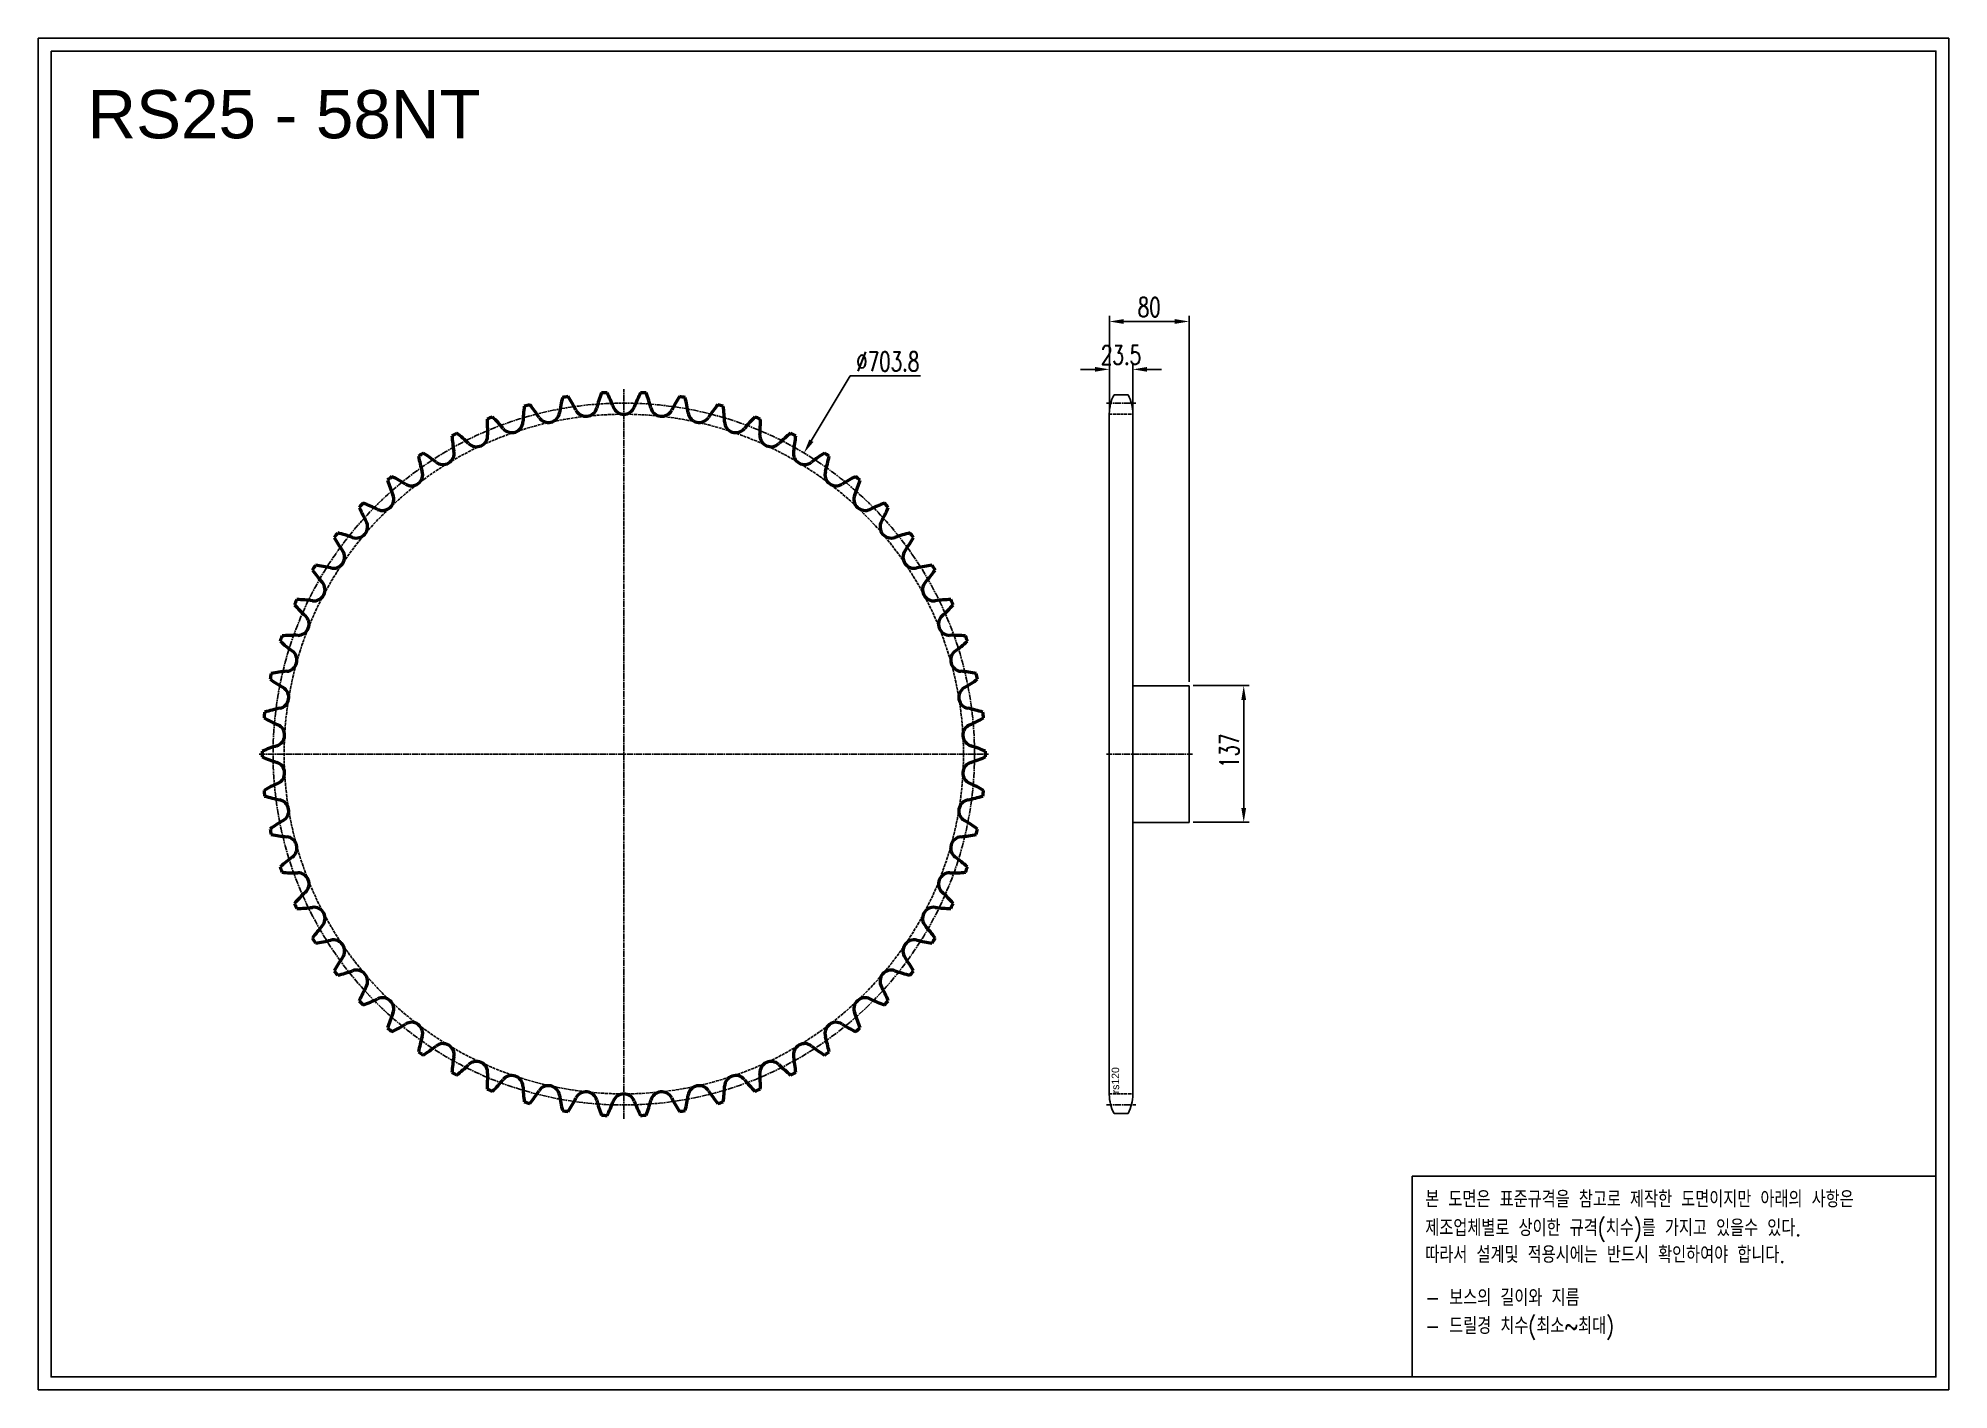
# Model space of a CAD drawing. Header units: millimetres. Extents: x -47973 to -46056, y 43553 to 44909.
import ezdxf

# ---------------------------------------------------------------- set-up
doc = ezdxf.new("R2010")
doc.units = ezdxf.units.MM
for name, pattern in [('AM_ISO02W050', [7.5, 6, -1.5]), ('AM_ISO02W050x2', [3.75, 3, -0.75]), ('AM_ISO08W050', [18, 12, -1.5, 3, -1.5]), ('AM_ISO08W050x2', [9, 6, -0.75, 1.5, -0.75])]:
    doc.linetypes.add(name, pattern=pattern)
for name, color, linetype, lineweight in [('AM_0N', 7, 'Continuous', 50), ('AM_3N', 6, 'AM_ISO02W050', 25), ('AM_7', 4, 'AM_ISO08W050', 25), ('AM_7N', 4, 'AM_ISO08W050', 25)]:
    doc.layers.add(name, color=color, linetype=linetype, lineweight=lineweight)
doc.layers.add('S-DIM', color=7, linetype='Continuous')
doc.styles.add('HAN', font='ROMANS.shx', dxfattribs={"width": 0.7, "bigfont": 'whgtxt.shx'})
doc.styles.add('HSG', font='SIMPLEX.shx', dxfattribs={"width": 0.7, "bigfont": 'HSG.shx'})
doc.styles.get("Standard").update_dxf_attribs({"font": 'arial.ttf'})
doc.dimstyles.new('APP32', dxfattribs={"dimscale": 8, "dimtxt": 2.4, "dimasz": 1.8, "dimexe": 0.7, "dimexo": 0.5, "dimgap": 0.6, "dimtad": 1, "dimtoh": 1, "dimdec": 1, "dimrnd": 0.01, "dimzin": 9, "dimdsep": 46, "dimtxsty": 'HSG', "dimcen": 0, "dimclrd": 1, "dimclre": 1, "dimclrt": 256, "dimazin": 2, "dimtp": 1, "dimtm": 1, "dimtfac": 0.5, "dimtdec": 1, "dimtofl": 0, "dimtmove": 0, "dimatfit": 3, "dimfxl": 0, "dimtvp": 1, "dimtolj": 2, "dimlwd": -1, "dimlwe": -1, "dimarcsym": 0})

# ---------------------------------------------------------------- blocks, each defined once
blk = doc.blocks.new('*D1')
at = {"layer": 'Defpoints', "color": 0, "transparency": 16777216}
for p in [(-46818.4, 44259.5), (-46818.4, 44122.5), (-46763.6, 44122.5)]:
    blk.add_point(p, dxfattribs=at)
at = {"layer": 'S-DIM', "color": 1, "transparency": 16777216}
for p, q in [((-46814.4, 44259.5), (-46758, 44259.5)), ((-46763.6, 44245.1), (-46763.6, 44136.9)), ((-46814.4, 44122.5), (-46758, 44122.5))]:
    blk.add_line(p, q, dxfattribs=at)
for points in [[(-46766, 44245.1), (-46761.2, 44245.1), (-46763.6, 44259.5)], [(-46766, 44136.9), (-46761.2, 44136.9), (-46763.6, 44122.5)]]:
    blk.add_solid(points, dxfattribs=at)
at = {"layer": 'S-DIM', "transparency": 16777216, "insert": (-46778, 44194.2), "char_height": 19.2, "attachment_point": 5, "rotation": 90, "style": 'HSG'}
blk.add_mtext('\\A2;137', dxfattribs=at)
blk = doc.blocks.new('*D2')
at = {"layer": 'Defpoints', "color": 0, "transparency": 16777216}
for p in [(-46874.9, 44576.7), (-46898.4, 44532.2), (-46874.9, 44531.7)]:
    blk.add_point(p, dxfattribs=at)
at = {"layer": 'S-DIM', "color": 1, "linetype": 'ByBlock', "transparency": 16777216}
for p, q in [((-46912.8, 44576.7), (-46927.2, 44576.7)), ((-46898.4, 44536.2), (-46898.4, 44582.3)), ((-46874.9, 44535.7), (-46874.9, 44582.3)), ((-46860.5, 44576.7), (-46846.1, 44576.7))]:
    blk.add_line(p, q, dxfattribs=at)
at = {"layer": 'S-DIM', "color": 1, "transparency": 16777216}
for points in [[(-46912.8, 44579.1), (-46912.8, 44574.3), (-46898.4, 44576.7)], [(-46860.5, 44579.1), (-46860.5, 44574.3), (-46874.9, 44576.7)]]:
    blk.add_solid(points, dxfattribs=at)
at = {"layer": 'S-DIM', "transparency": 16777216, "insert": (-46886.7, 44591.1), "char_height": 19.2, "attachment_point": 5, "style": 'HSG'}
blk.add_mtext('\\A2;23.5', dxfattribs=at)
blk = doc.blocks.new('*D3')
at = {"layer": 'Defpoints', "color": 0, "transparency": 16777216}
for p in [(-46818.4, 44624.7), (-46898.4, 44532.2), (-46818.4, 44259.5)]:
    blk.add_point(p, dxfattribs=at)
at = {"layer": 'S-DIM', "color": 1, "linetype": 'ByBlock', "transparency": 16777216}
for p, q in [((-46898.4, 44536.2), (-46898.4, 44630.3)), ((-46884, 44624.7), (-46832.8, 44624.7)), ((-46818.4, 44263.5), (-46818.4, 44630.3))]:
    blk.add_line(p, q, dxfattribs=at)
at = {"layer": 'S-DIM', "color": 1, "transparency": 16777216}
for points in [[(-46884, 44627.1), (-46884, 44622.3), (-46898.4, 44624.7)], [(-46832.8, 44627.1), (-46832.8, 44622.3), (-46818.4, 44624.7)]]:
    blk.add_solid(points, dxfattribs=at)
at = {"layer": 'S-DIM', "transparency": 16777216, "insert": (-46858.4, 44639.1), "char_height": 19.2, "attachment_point": 5, "style": 'HSG'}
blk.add_mtext('\\A2;80', dxfattribs=at)
blk = doc.blocks.new('*D4')
at = {"layer": 'Defpoints', "color": 0, "transparency": 16777216}
for p in [(-47204.8, 44492.8), (-47566.3, 43889)]:
    blk.add_point(p, dxfattribs=at)
at = {"layer": 'S-DIM', "color": 1, "linetype": 'ByBlock', "transparency": 16777216}
for p, q in [((-47158.5, 44570.1), (-47197.4, 44505.1)), ((-47087.8, 44570.1), (-47158.5, 44570.1))]:
    blk.add_line(p, q, dxfattribs=at)
at = {"layer": 'S-DIM', "color": 1, "transparency": 16777216}
blk.add_solid([(-47199.4, 44506.4), (-47195.3, 44503.9), (-47204.8, 44492.8)], dxfattribs=at)
at = {"layer": 'S-DIM', "transparency": 16777216, "insert": (-47120.7, 44584.5), "char_height": 19.2, "attachment_point": 5, "style": 'HSG'}
blk.add_mtext('\\A2;∅703.8', dxfattribs=at)
blk = doc.blocks.new('notice1')
at = {"color": 4}
blk.add_lwpolyline([(-22142.12, 1735.9), (-22053.8, 1735.9), (-22053.8, 1702.07), (-22142.12, 1702.07)], close=True, dxfattribs=at)
at = {"color": 4, "style": 'HAN', "width": 0.8}
for s, p in [('본 도면은 표준규격을 참고로 제작한 도면이지만 아래의 사항은', (-22139.9, 1730.62)), ('제조업체별로 상이한 규격(치수)를 가지고 있을수 있다.', (-22139.9, 1725.78)), ('따라서 설계및 적용시에는 반드시 확인하여야 합니다.', (-22139.9, 1721.28)), ('- 보스의 길이와 지름', (-22139.9, 1714.03)), ('- 드릴경 치수(최소~최대)', (-22139.9, 1709.27))]:
    blk.add_text(s, height=2.7949, dxfattribs=at).set_placement(p)

msp = doc.modelspace()

# ---------------------------------------------------------------- linework, layer by layer
for p, q in [((-46893.7, 44551.18), (-46879.66, 44551.18)), ((-46898.43, 44532.18), (-46898.43, 43849.61)), ((-46874.93, 44532.18), (-46874.93, 43849.61)), ((-46874.93, 44259.45), (-46818.43, 44259.45)), ((-46818.43, 44259.45), (-46818.43, 44122.45)), ((-46818.43, 44122.45), (-46874.93, 44122.45)), ((-46893.7, 43830.61), (-46879.66, 43830.61))]:
    msp.add_line(p, q)
for points in [[(-47973.04, 44908.75), (-46056.23, 44908.75), (-46056.23, 43553.43), (-47973.04, 43553.43)], [(-47960.13, 44895.84), (-46069.14, 44895.84), (-46069.14, 43566.34), (-47960.13, 43566.34)]]:
    msp.add_lwpolyline(points, close=True)
for centre, start, end in [((-46857.93, 44532.18), 152.02179, 180), ((-46915.43, 44532.18), 0, 27.97821), ((-46857.93, 43849.61), 180, 207.97821), ((-46915.43, 43849.61), 332.02179, 0)]:
    msp.add_arc(centre, 40.5, start, end)
at = {"layer": 'AM_0N'}
for centre, radius, start, end in [((-47291.74, 44509.74), 160.06, 166.01223, 171.63793), ((-47385.54, 44190.9), 362.79, 98.85834, 99.76235), ((-47576.23, 44463.1), 160.06, 26.98276, 32.60846), ((-47257.82, 44497.73), 160.06, 159.80533, 165.43103), ((-47385.54, 44190.9), 362.79, 92.65144, 93.55545), ((-47545.68, 44482.12), 160.06, 20.77586, 26.40156), ((-47225.39, 44482.12), 160.06, 153.59844, 159.22414), ((-47385.54, 44190.9), 362.79, 86.44455, 87.34856), ((-47513.26, 44497.73), 160.06, 14.56897, 20.19467), ((-47194.84, 44463.1), 160.06, 147.39154, 153.01724), ((-47385.54, 44190.9), 362.79, 80.23765, 81.14166), ((-47479.33, 44509.74), 160.06, 8.36207, 13.98777), ((-47385.54, 44190.9), 362.79, 111.27213, 112.17614), ((-47630.29, 44415.74), 160.06, 39.39655, 45.02225), ((-47326.76, 44518.01), 160.06, 172.21913, 177.84483), ((-47385.54, 44190.9), 362.79, 105.06523, 105.96925), ((-47604.54, 44440.89), 160.06, 33.18966, 38.81535), ((-47461.2, 44534.65), 11.23, 213.18966, 351.63793), ((-47423.59, 44540.82), 11.23, 206.98276, 345.43103), ((-47385.54, 44542.88), 11.23, 200.77586, 339.22414), ((-47347.48, 44540.82), 11.23, 194.56897, 333.01724), ((-47309.87, 44534.65), 11.23, 188.36207, 326.81034), ((-47166.53, 44440.89), 160.06, 141.18465, 146.81034), ((-47385.54, 44190.9), 362.79, 74.03075, 74.93477), ((-47444.31, 44518.01), 160.06, 2.15517, 7.78087), ((-47140.79, 44415.74), 160.06, 134.97775, 140.60345), ((-47385.54, 44190.9), 362.79, 67.82386, 68.72787), ((-47385.54, 44190.9), 362.79, 117.47903, 118.38304), ((-47398.46, 44523), 160.06, 184.63292, 190.25862), ((-47653.16, 44387.96), 160.06, 45.60345, 51.22915), ((-47533.33, 44510.35), 11.23, 225.60345, 4.05172), ((-47362.48, 44522.45), 160.06, 178.42602, 184.05172), ((-47497.93, 44524.45), 11.23, 219.39655, 357.84483), ((-47273.15, 44524.45), 11.23, 182.15517, 320.60345), ((-47237.74, 44510.35), 11.23, 175.94828, 314.39655), ((-47408.6, 44522.45), 160.06, 355.94828, 1.57398), ((-47117.91, 44387.96), 160.06, 128.77085, 134.39655), ((-47385.54, 44190.9), 362.79, 61.61696, 62.52097), ((-47372.61, 44523), 160.06, 349.74138, 355.36708), ((-47385.54, 44190.9), 362.79, 123.68592, 124.58994), ((-47434.29, 44519.66), 160.06, 190.83982, 196.46552), ((-47672.9, 44357.87), 160.06, 51.81034, 57.43604), ((-47567, 44492.5), 11.23, 231.81034, 10.25862), ((-47204.07, 44492.5), 11.23, 169.74138, 308.18966), ((-47098.17, 44357.87), 160.06, 122.56396, 128.18966), ((-47385.54, 44190.9), 362.79, 55.41006, 56.31408), ((-47336.78, 44519.66), 160.06, 343.53448, 349.16018), ((-47598.55, 44471.11), 11.23, 238.01724, 16.46552), ((-47172.53, 44471.11), 11.23, 163.53448, 301.98276), ((-47627.6, 44446.43), 11.23, 244.22414, 22.67241), ((-47385.54, 44190.9), 362.79, 129.89282, 130.79683), ((-47469.55, 44512.46), 160.06, 197.04671, 202.67241), ((-47689.27, 44325.83), 160.06, 58.01724, 63.64294), ((-47081.8, 44325.83), 160.06, 116.35706, 121.98276), ((-47143.48, 44446.43), 11.23, 157.32759, 295.77586), ((-47301.52, 44512.46), 160.06, 337.32759, 342.95329), ((-47385.54, 44190.9), 362.79, 49.20317, 50.10718), ((-47385.54, 44190.9), 362.79, 136.09972, 137.00373), ((-47503.82, 44501.49), 160.06, 203.25361, 208.87931), ((-47702.08, 44292.19), 160.06, 64.22414, 69.84984), ((-47069, 44292.19), 160.06, 110.15016, 115.77586), ((-47267.25, 44501.49), 160.06, 331.12069, 336.74639), ((-47385.54, 44190.9), 362.79, 42.99627, 43.90028), ((-47385.54, 44190.9), 362.79, 142.30661, 143.21063), ((-47711.17, 44257.38), 160.06, 70.43103, 76.05673), ((-47653.81, 44418.77), 11.23, 250.43103, 28.87931), ((-47117.27, 44418.77), 11.23, 151.12069, 289.56897), ((-47059.9, 44257.38), 160.06, 103.94327, 109.56897), ((-47385.54, 44190.9), 362.79, 36.78937, 37.69339), ((-47676.87, 44388.43), 11.23, 256.63793, 35.08621), ((-47536.71, 44486.88), 160.06, 209.46051, 215.08621), ((-47094.2, 44388.43), 11.23, 144.91379, 283.36207), ((-47234.36, 44486.88), 160.06, 324.91379, 330.53949), ((-47385.54, 44190.9), 362.79, 148.51351, 149.41752), ((-47567.83, 44468.8), 160.06, 215.6674, 221.2931), ((-47716.45, 44221.78), 160.06, 76.63793, 82.26363), ((-47054.62, 44221.78), 160.06, 97.73637, 103.36207), ((-47203.25, 44468.8), 160.06, 318.7069, 324.3326), ((-47385.54, 44190.9), 362.79, 30.58248, 31.48649), ((-47696.52, 44355.77), 11.23, 262.84483, 41.2931), ((-47074.55, 44355.77), 11.23, 138.7069, 277.15517), ((-47385.54, 44190.9), 362.79, 154.72041, 155.62442), ((-47596.81, 44447.46), 160.06, 221.8743, 227.5), ((-47717.85, 44185.82), 160.06, 82.84483, 88.47053), ((-47053.22, 44185.82), 160.06, 91.52947, 97.15517), ((-47174.27, 44447.46), 160.06, 312.5, 318.1257), ((-47385.54, 44190.9), 362.79, 24.37558, 25.27959), ((-47712.52, 44321.18), 11.23, 269.05172, 47.5), ((-47058.55, 44321.18), 11.23, 132.5, 270.94828), ((-47385.54, 44190.9), 362.79, 160.9273, 161.83132), ((-47623.31, 44423.12), 160.06, 228.0812, 233.7069), ((-47715.36, 44149.92), 160.06, 89.05172, 94.67742), ((-47055.72, 44149.92), 160.06, 85.32258, 90.94828), ((-47147.77, 44423.12), 160.06, 306.2931, 311.9188), ((-47385.54, 44190.9), 362.79, 18.16868, 19.0727), ((-47724.69, 44285.06), 11.23, 275.25862, 53.7069), ((-47046.38, 44285.06), 11.23, 126.2931, 264.74138), ((-47385.54, 44190.9), 362.79, 167.1342, 168.03821), ((-47647.02, 44396.05), 160.06, 234.28809, 239.91379), ((-47708.99, 44114.5), 160.06, 95.25862, 100.88432), ((-47062.08, 44114.5), 160.06, 79.11568, 84.74138), ((-47124.05, 44396.05), 160.06, 300.08621, 305.71191), ((-47385.54, 44190.9), 362.79, 11.96179, 12.8658), ((-47732.88, 44247.84), 11.23, 281.46552, 59.91379), ((-47038.19, 44247.84), 11.23, 120.08621, 258.53448), ((-47385.54, 44190.9), 362.79, 173.3411, 174.24511), ((-47667.67, 44366.57), 160.06, 240.49499, 246.12069), ((-47698.84, 44079.98), 160.06, 101.46552, 107.09122), ((-47072.24, 44079.98), 160.06, 72.90878, 78.53448), ((-47103.41, 44366.57), 160.06, 293.87931, 299.50501), ((-47385.54, 44190.9), 362.79, 5.75489, 6.6589), ((-47737, 44209.95), 11.23, 287.67241, 66.12069), ((-47034.07, 44209.95), 11.23, 113.87931, 252.32759), ((-47385.54, 44190.9), 362.79, 179.54799, 180.45201), ((-47685.01, 44046.75), 160.06, 107.67241, 113.29811), ((-47685.01, 44335.04), 160.06, 246.70189, 252.32759), ((-47737, 44171.84), 11.23, 293.87931, 72.32759), ((-47034.07, 44171.84), 11.23, 107.67241, 246.12069), ((-47086.07, 44046.75), 160.06, 66.70189, 72.32759), ((-47086.07, 44335.04), 160.06, 287.67241, 293.29811), ((-47385.54, 44190.9), 362.79, 359.54799, 0.45201), ((-47667.67, 44015.22), 160.06, 113.87931, 119.50501), ((-47385.54, 44190.9), 362.79, 185.75489, 186.6589), ((-47698.84, 44301.82), 160.06, 252.90878, 258.53448), ((-47732.88, 44133.95), 11.23, 300.08621, 78.53448), ((-47038.19, 44133.95), 11.23, 101.46552, 239.91379), ((-47072.24, 44301.82), 160.06, 281.46552, 287.09122), ((-47103.41, 44015.22), 160.06, 60.49499, 66.12069), ((-47385.54, 44190.9), 362.79, 353.3411, 354.24511), ((-47647.02, 43985.75), 160.06, 120.08621, 125.71191), ((-47385.54, 44190.9), 362.79, 191.96179, 192.8658), ((-47708.99, 44267.29), 160.06, 259.11568, 264.74138), ((-47724.69, 44096.73), 11.23, 306.2931, 84.74138), ((-47046.38, 44096.73), 11.23, 95.25862, 233.7069), ((-47062.08, 44267.29), 160.06, 275.25862, 280.88432), ((-47124.05, 43985.75), 160.06, 54.28809, 59.91379), ((-47385.54, 44190.9), 362.79, 347.1342, 348.03821), ((-47623.31, 43958.68), 160.06, 126.2931, 131.9188), ((-47147.77, 43958.68), 160.06, 48.0812, 53.7069), ((-47385.54, 44190.9), 362.79, 198.16868, 199.0727), ((-47715.36, 44231.87), 160.06, 265.32258, 270.94828), ((-47712.52, 44060.61), 11.23, 312.5, 90.94828), ((-47058.55, 44060.61), 11.23, 89.05172, 227.5), ((-47055.72, 44231.87), 160.06, 269.05172, 274.67742), ((-47385.54, 44190.9), 362.79, 340.9273, 341.83132), ((-47596.81, 43934.33), 160.06, 132.5, 138.1257), ((-47174.27, 43934.33), 160.06, 41.8743, 47.5), ((-47385.54, 44190.9), 362.79, 204.37558, 205.27959), ((-47717.85, 44195.97), 160.06, 271.52947, 277.15517), ((-47696.52, 44026.02), 11.23, 318.7069, 97.15517), ((-47074.55, 44026.02), 11.23, 82.84483, 221.2931), ((-47053.22, 44195.97), 160.06, 262.84483, 268.47053), ((-47385.54, 44190.9), 362.79, 334.72041, 335.62442), ((-47567.83, 43912.99), 160.06, 138.7069, 144.3326), ((-47203.25, 43912.99), 160.06, 35.6674, 41.2931), ((-47385.54, 44190.9), 362.79, 210.58248, 211.48649), ((-47716.45, 44160.01), 160.06, 277.73637, 283.36207), ((-47676.87, 43993.37), 11.23, 324.91379, 103.36207), ((-47094.2, 43993.37), 11.23, 76.63793, 215.08621), ((-47054.62, 44160.01), 160.06, 256.63793, 262.26363), ((-47385.54, 44190.9), 362.79, 328.51351, 329.41752), ((-47536.71, 43894.91), 160.06, 144.91379, 150.53949), ((-47385.54, 44190.9), 362.79, 216.78937, 217.69339), ((-47711.17, 44124.42), 160.06, 283.94327, 289.56897), ((-47653.81, 43963.03), 11.23, 331.12069, 109.56897), ((-47117.27, 43963.03), 11.23, 70.43103, 208.87931), ((-47059.9, 44124.42), 160.06, 250.43103, 256.05673), ((-47234.36, 43894.91), 160.06, 29.46051, 35.08621), ((-47385.54, 44190.9), 362.79, 322.30661, 323.21063), ((-47503.82, 43880.3), 160.06, 151.12069, 156.74639), ((-47267.25, 43880.3), 160.06, 23.25361, 28.87931), ((-47385.54, 44190.9), 362.79, 222.99627, 223.90028), ((-47702.08, 44089.6), 160.06, 290.15016, 295.77586), ((-47627.6, 43935.36), 11.23, 337.32759, 115.77586), ((-47143.48, 43935.36), 11.23, 64.22414, 202.67241), ((-47069, 44089.6), 160.06, 244.22414, 249.84984), ((-47385.54, 44190.9), 362.79, 316.09972, 317.00373), ((-47469.55, 43869.33), 160.06, 157.32759, 162.95329), ((-47385.54, 44190.9), 362.79, 229.20317, 230.10718), ((-47689.27, 44055.97), 160.06, 296.35706, 301.98276), ((-47598.55, 43910.68), 11.23, 343.53448, 121.98276), ((-47172.53, 43910.68), 11.23, 58.01724, 196.46552), ((-47081.8, 44055.97), 160.06, 238.01724, 243.64294), ((-47301.52, 43869.33), 160.06, 17.04671, 22.67241), ((-47385.54, 44190.9), 362.79, 309.89282, 310.79683), ((-47434.29, 43862.14), 160.06, 163.53448, 169.16018), ((-47672.9, 44023.92), 160.06, 302.56396, 308.18966), ((-47567, 43889.3), 11.23, 349.74138, 128.18966), ((-47204.07, 43889.3), 11.23, 51.81034, 190.25862), ((-47098.17, 44023.92), 160.06, 231.81034, 237.43604), ((-47336.78, 43862.14), 160.06, 10.83982, 16.46552), ((-47385.54, 44190.9), 362.79, 235.41006, 236.31408), ((-47398.46, 43858.79), 160.06, 169.74138, 175.36708), ((-47653.16, 43993.83), 160.06, 308.77085, 314.39655), ((-47533.33, 43871.44), 11.23, 355.94828, 134.39655), ((-47237.74, 43871.44), 11.23, 45.60345, 184.05172), ((-47117.91, 43993.83), 160.06, 225.60345, 231.22915), ((-47372.61, 43858.79), 160.06, 4.63292, 10.25862), ((-47385.54, 44190.9), 362.79, 303.68592, 304.58994), ((-47385.54, 44190.9), 362.79, 241.61696, 242.52097), ((-47362.48, 43859.34), 160.06, 175.94828, 181.57398), ((-47630.29, 43966.05), 160.06, 314.97775, 320.60345), ((-47497.93, 43857.34), 11.23, 2.15517, 140.60345), ((-47326.76, 43863.78), 160.06, 182.15517, 187.78087), ((-47461.2, 43847.14), 11.23, 8.36207, 146.81034), ((-47309.87, 43847.14), 11.23, 33.18966, 171.63793), ((-47444.31, 43863.78), 160.06, 352.21913, 357.84483), ((-47273.15, 43857.34), 11.23, 39.39655, 177.84483), ((-47140.79, 43966.05), 160.06, 219.39655, 225.02225), ((-47408.6, 43859.34), 160.06, 358.42602, 4.05172), ((-47385.54, 44190.9), 362.79, 297.47903, 298.38304), ((-47385.54, 44190.9), 362.79, 247.82386, 248.72787), ((-47385.54, 44190.9), 362.79, 254.03075, 254.93477), ((-47604.54, 43940.9), 160.06, 321.18465, 326.81034), ((-47291.74, 43872.05), 160.06, 188.36207, 193.98777), ((-47576.23, 43918.69), 160.06, 327.39154, 333.01724), ((-47423.59, 43840.98), 11.23, 14.56897, 153.01724), ((-47257.82, 43884.06), 160.06, 194.56897, 200.19467), ((-47545.68, 43899.67), 160.06, 333.59844, 339.22414), ((-47385.54, 43838.91), 11.23, 20.77586, 159.22414), ((-47225.39, 43899.67), 160.06, 200.77586, 206.40156), ((-47513.26, 43884.06), 160.06, 339.80533, 345.43103), ((-47347.48, 43840.98), 11.23, 26.98276, 165.43103), ((-47194.84, 43918.69), 160.06, 206.98276, 212.60846), ((-47479.33, 43872.05), 160.06, 346.01223, 351.63793), ((-47166.53, 43940.9), 160.06, 213.18966, 218.81535), ((-47385.54, 44190.9), 362.79, 285.06523, 285.96925), ((-47385.54, 44190.9), 362.79, 291.27213, 292.17614), ((-47385.54, 44190.9), 362.79, 260.23765, 261.14166), ((-47385.54, 44190.9), 362.79, 266.44455, 267.34856), ((-47385.54, 44190.9), 362.79, 272.65144, 273.55545), ((-47385.54, 44190.9), 362.79, 278.85834, 279.76235)]:
    msp.add_arc(centre, radius, start, end, dxfattribs=at)
at = {"layer": 'AM_3N', "linetype": 'AM_ISO02W050x2'}
for p, q in [((-46898.43, 44531.65), (-46874.93, 44531.65)), ((-46898.43, 43850.14), (-46874.93, 43850.14))]:
    msp.add_line(p, q, dxfattribs=at)
msp.add_circle((-47385.54, 44190.9), 340.76, dxfattribs=at)
at = {"layer": 'AM_7', "linetype": 'AM_ISO08W050x2'}
for p, q in [((-46901.43, 44542.77), (-46871.93, 44542.77)), ((-46901.43, 44190.95), (-46815, 44190.95)), ((-46901.43, 43839.02), (-46871.93, 43839.02))]:
    msp.add_line(p, q, dxfattribs=at)
msp.add_circle((-47385.54, 44190.9), 351.87, dxfattribs=at)
at = {"layer": 'AM_7N', "linetype": 'AM_ISO08W050x2'}
for p, q in [((-47385.54, 43825.11), (-47385.54, 44556.68)), ((-47751.32, 44190.9), (-47019.75, 44190.9))]:
    msp.add_line(p, q, dxfattribs=at)

# ---------------------------------------------------------------- block references
at = {"xscale": 5.950011032469502, "yscale": 5.950011032469502, "zscale": 5.950011032469502}
msp.add_blockref('notice1', (85151.2, 33439.02), dxfattribs=at)

# ---------------------------------------------------------------- texts
msp.add_text('RS25 - 58NT', height=48.4042).set_placement((-47923.67, 44808.38))
msp.add_text('rs120', height=7.5, rotation=90).set_placement((-46888.58, 43850.72))

# ---------------------------------------------------------------- dimensions: what is measured, and where the dimension line sits
at = {"layer": 'S-DIM'}
dim = msp.add_linear_dim(base=(-46818.43, 44624.66), p1=(-46898.43, 44532.18), p2=(-46818.43, 44259.45), dimstyle='APP32', override={"dimarcsym": 1}, dxfattribs=at)
dim.commit()
dim.dimension.update_dxf_attribs({"geometry": '*D3', "text_midpoint": (-46858.43, 44639.06)})
dim = msp.add_diameter_dim_2p(p1=(-47566.3, 43889), p2=(-47204.78, 44492.79), dimstyle='APP32', override={"dimarcsym": 1}, dxfattribs=at)
dim.commit()
dim.dimension.update_dxf_attribs({"geometry": '*D4', "text_midpoint": (-47120.72, 44570.12), "dimtype": 131})
dim = msp.add_linear_dim(base=(-46874.93, 44576.66), p1=(-46898.43, 44532.18), p2=(-46874.93, 44531.65), dimstyle='APP32', override={"dimarcsym": 1}, dxfattribs=at)
dim.commit()
dim.dimension.update_dxf_attribs({"geometry": '*D2', "text_midpoint": (-46886.68, 44576.66), "dimtype": 128})
dim = msp.add_linear_dim(base=(-46763.58, 44122.45), p1=(-46818.43, 44259.45), p2=(-46818.43, 44122.45), angle=90, dimstyle='APP32', dxfattribs=at)
dim.commit()
dim.dimension.update_dxf_attribs({"geometry": '*D1', "text_midpoint": (-46763.58, 44194.17), "dimtype": 128})

doc.saveas('drawing.dxf')
